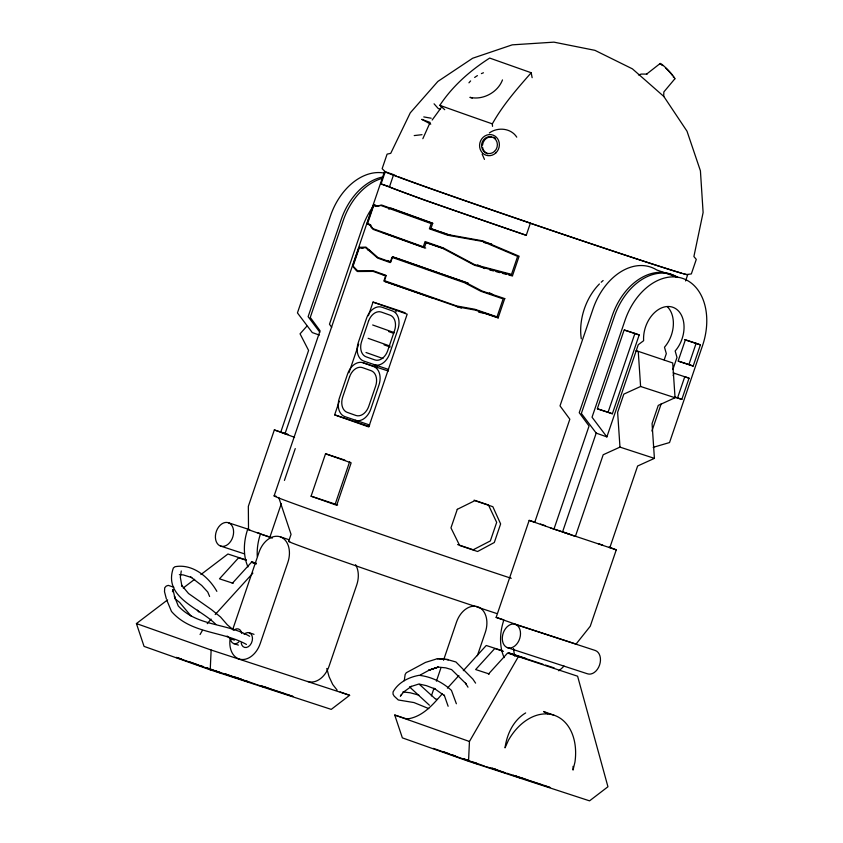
<?xml version="1.0" encoding="UTF-8"?>
<svg xmlns="http://www.w3.org/2000/svg" width="843" height="843" viewBox="0 0 843 843"><rect width="100%" height="100%" fill="white"/><g stroke="black" fill="none" stroke-linecap="round" stroke-linejoin="round"><path stroke-width="1.26" d="M573.071 766.34L573.029 770.08L574.968 762.009A51.244 36.228 -70.5 0 0 553.935 715.18L543.556 711.513L547.929 713.863M404.271 680.67L405.135 674.526L406.284 672.735L425.462 662.419L437.58 658.646M663.694 96.576L663.852 91.94L674.885 78.768M340.14 691.934L349.634 695.296L331.246 709.385L210.234 669.827L211.14 650.027L136.418 623.567L167.62 599.858M488.455 674.073L507.591 653.04L577.603 676.212L607.94 786.761L589.552 800.85L468.539 761.292L469.446 741.492L518.266 656.823M181.266 570.964L180.328 577.181L181.93 586.233L181.487 585.084L188.547 593.525L211.424 609.573L220.55 617.013L227.378 624.863L233.964 630.374M172.457 591.723L172.899 589.468L174.849 597.476L174.396 596.18L178.252 605.948C197.114 626.444 226.862 622.998 249.623 636.275M444.124 248.674L426.136 242.584L424.356 247.821L373.375 229.475L371.247 227.494L370.33 225.271L367.422 223.975L373.965 204.807L377.401 205.955M288.169 434.514L274.344 429.941L248.337 506.327L248.516 529.699M284.987 433.818L320.077 330.762L310.256 317.442L343.28 220.434A57.651 40.759 -70.5 0 1 382.469 178.294M274.123 495.884L384.534 171.529L393.628 174.627L389.508 186.746A150.518 1.844 18.8 0 0 526.464 235.313M401.184 259.665L392.564 256.852L390.783 262.099L377.864 257.463L365.936 247.104L359.476 247.326L352.943 266.493L356.505 270.803L357.601 271.509L373.122 271.393L386.041 276.03M685.58 280.951L687.698 274.734A160.128 1.96 18.8 0 1 535.484 224.986L530.352 223.226L526.232 235.355L424.366 200.076L381.068 183.943L385.188 171.824M232.668 629.647L259.022 552.249A21.612 15.279 -71.9 0 1 280.403 536.886L289.012 539.699M284.428 480.415L295.261 448.581M247.99 566.939A44.837 31.697 -70.5 0 1 247.652 529.425L269.865 537.265L281.299 503.682M288.643 541.417L291.046 534.346L278.738 497.454M368.391 315.714L373.038 302.089L407.18 314.176L368.781 426.948L334.65 414.851L339.286 401.226M348.991 372.722L358.686 344.218M325.535 453.766L351.152 462.839L336.705 505.273L311.088 496.2L325.535 453.766L344.84 460.078M461.363 308.064L384.26 281.277L385.683 277.073M376.758 368.022L377.601 365.546M395.736 312.258L396.579 309.781L405.125 312.806M311.088 496.2L335.219 504.093L349.666 461.648M426.136 242.584L443.102 248.527L474.598 265.292L512.597 275.387L519.13 256.209L482.913 240.877L447.844 234.596L430.878 228.653L432.659 223.406L381.689 205.06L376.863 206.103L373.965 204.807M504.651 298.728L498.129 317.906L475.41 310.129L457.096 306.768M431.395 695.886L433.903 688.52M436.411 681.144L441.015 667.635M443.523 660.259L456.484 622.176A21.612 15.279 -71.9 0 1 477.865 606.812A21.612 15.279 -71.9 0 1 485.305 632.376L477.359 655.717M517.497 624.948L496.148 617.392L529.172 520.384L535.4 522.428M534.747 522.27L569.836 419.203L560.015 405.883L593.04 308.886A57.651 40.759 -70.5 0 1 656.75 269.971L675.96 276.778A57.651 40.759 -70.5 0 0 612.25 315.682L579.236 412.691L589.046 426.01L553.967 529.077L529.172 520.384M596.338 432.701L562.576 531.891L575.379 536.422L603.188 454.756L619.974 447.117L654.41 458.371L652.071 423.576L658.267 405.388L675.053 397.748L672.714 362.943L636.528 350.772M597.655 408.844L608.088 412.248L634.916 333.438L639.184 334.945L612.355 413.765L597.287 408.834L624.115 330.024L639.184 334.945M678.099 277.526A57.651 40.759 -70.5 0 0 614.389 316.441L581.364 413.449L596.201 433.112L606.876 436.895L638.246 344.745L643.63 340.698A27.155 19.199 -70.5 0 1 658.741 309.37A27.155 19.199 -70.5 0 1 682.261 317.063A27.155 19.199 -70.5 0 1 675.159 351.004L676.992 357.411L672.862 369.529M664.2 359.856L666.318 353.628L664.484 347.221A27.155 19.199 -70.5 0 0 667.361 306.747M609.826 547.676L637.624 466.01L654.41 458.371M651.924 431.047L661.165 403.881M673.178 375.63L673.979 373.27M609.067 547.086L616.265 549.847L590.258 626.233L576.043 644.094M675.243 397.148L677.561 397.896L684.779 376.684L689.047 378.191L681.829 399.413L674.874 397.137M678.478 361.141L688.91 364.555L696.128 343.333L700.407 344.85L693.178 366.062L678.109 361.141L685.338 339.919L700.407 344.85M502.491 79.916C497.791 92.382 482.944 100.401 469.92 97.345L472.333 98.073M422.838 138.695L430.13 122.446L421.742 119.337L430.752 124.174M200.065 634.505L202.425 630.395M401.5 694.337L400.372 696.192L403.66 691.966L411.437 686.381L410.362 686.729L418.95 684L426.379 685.654L435.42 689.121M492.533 126.345L492.333 123.868C502.807 105.048 517.065 88.852 531.185 72.751L489.688 58.072C470.32 70.475 452.533 86.007 439.835 105.322L444.735 109.706M432.164 120.022L441.89 106.703M207.241 623.662L211.066 619.089M306.863 326.178L300.055 333.828L308.591 350.435L280.782 432.101L287.769 434.577M215.197 614.547L252.9 573.103M232.278 583.356L251.414 562.323L256.367 563.946M442.301 693.768C432.986 704.59 422.775 716.613 407.822 718.868M447.422 688.141L458.898 675.538M463.302 670.691L486.242 645.485L502.312 650.733M660.058 63.583L646.518 74.173L647.045 74.1L641.375 74.068L638.446 74.911M183.216 588.003L194.659 579.31M200.897 574.568L227.937 554.009L246.483 560.068M525.663 712.925C513.408 720.217 506.896 734.127 505.031 747.857L508.434 740.259A51.244 36.228 -70.5 0 1 553.935 715.18M420.341 674.969L429.277 670.08L438.265 667.076L428.708 670.248L438.265 667.076L445.799 667.867L451.606 669.605L466.274 684.01L465.515 683.178L467.981 687.182M489.361 132.941C497.76 126.903 510.953 128.02 516.748 137.146M388.728 209.106L390.931 208.073L432.807 223.247M675.053 397.748L640.606 386.484L623.82 394.134L617.634 412.322L619.974 447.117M653.167 447.348L669.532 442.554L702.556 345.546A57.651 40.759 -70.5 0 0 682.387 278.316A57.651 40.759 -70.5 0 0 625.063 320.224L592.039 417.222L606.876 436.895M414.219 135.575L421.995 134.68M179.369 574.652L183.279 574.905L191.825 577.613M447.096 659.511L455.894 661.955L472.839 679.068L475.589 683.125M423.776 116.914L431.194 118.22M483.956 242.51L491.638 243.912M402.901 691.945L410.151 692.767L418.823 695.096M478.729 312.205L486.169 313.649L498.413 317.832M489.688 269.918L493.503 270.94M496.042 271.615L499.857 272.637M502.396 273.311L506.211 274.323M508.75 275.008L512.565 276.019M359.476 247.326L362.964 248.358M367.611 249.739L369.929 250.434M430.878 228.653L438.255 231.066M684.548 339.55L696.128 343.333M624.484 330.024L634.916 333.438M673.188 372.891L689.047 378.191M384.26 281.277L432.765 298.169M373.038 302.089L395.346 309.381M374.155 364.756A15.68 11.085 -71.9 0 0 389.666 353.607L397.875 329.487A15.68 11.085 -71.9 0 0 392.48 310.941L382.027 307.242A15.68 11.085 -71.9 0 0 366.515 318.38L358.307 342.5A15.68 11.085 -71.9 0 0 363.702 361.046L388.581 369.466M369.666 425.009L344.798 416.6A15.68 11.085 -71.9 0 1 339.392 398.054L347.611 373.934A15.68 11.085 -71.9 0 1 363.112 362.785L388.349 371.036M334.65 414.851L369.171 426.442M540.384 524.051L545.368 525.684M553.967 529.077L569.952 534.304M616.265 549.847L550.521 527.95M228.464 522.765A12.297 8.693 -71.9 0 1 229.612 542.744A12.297 8.693 -71.9 0 1 215.418 537.718A12.297 8.693 -71.9 0 1 228.464 522.765L249.697 529.71M257.305 532.576L259.707 533.356M271.309 537.507L260.466 533.956A44.837 31.697 -70.5 0 0 257.284 556.496M269.865 537.265L272.352 538.076M496.148 617.392L503.619 619.837M516.633 624.674L576.907 644.368M515.368 624.368A12.297 8.693 -71.9 0 1 516.527 644.337A12.297 8.693 -71.9 0 1 502.323 639.31A12.297 8.693 -71.9 0 1 515.368 624.368L595.327 650.501A12.297 8.693 -71.9 0 1 599.563 665.043A12.297 8.693 -71.9 0 1 587.402 673.778L507.444 647.645M220.529 546.043L244.27 553.809M251.425 561.691L256.367 563.303M246.03 560.216L238.611 557.792L219.475 578.825L233.163 583.303M252.205 562.239L255.914 563.451M508.487 652.756L525.8 658.415M503.429 651.333L494.778 648.509L475.642 669.542L489.34 674.01M508.382 652.956L542.987 664.263M545.463 665.074L554.114 667.898M249.265 632.787L254.017 634.336M233.637 643.557L238.39 645.106M211.14 650.027L349.634 695.296M468.539 761.292L402.364 737.867L394.724 715.043L408.455 719.522M181.361 659.005L176.44 657.403L213.047 670.364M199.696 665.401L203.395 666.602M207.02 667.993L213.174 670.006M241.477 679.258L235.323 677.245L248.748 681.998L242.584 680.016M273.406 689.89L285.714 693.915M214.28 670.765L220.434 672.777L207.009 668.025M257.347 684.843L264.734 687.256L261.077 685.96M273.353 690.069L293.037 696.508L286.947 694.316M467.665 760.196L463.977 758.985L477.391 763.769L471.237 761.756M495.969 769.438L492.28 768.236L505.705 772.989M530.363 780.881L542.671 784.907M486 766.582L490.921 768.194M499.541 771.008L505.695 773.02M530.3 781.061L549.994 787.499M381.068 183.943L389.508 186.746M367.422 223.975L370.867 225.123M474.093 500.141L488.445 504.978L496.675 522.375L490.352 540.932L473.197 549.784L457.633 544.546M504.936 298.664L481.933 290.961L465.41 282.352L392.564 256.852M441.079 273.754L468.434 283.216M492.333 123.868L484.04 120.981A193.426 2.36 18.8 0 1 439.835 105.322M439.488 231.467L451.216 235.566M425.704 248.095L382.617 232.499M439.877 273.332L402.417 260.108M688.91 364.555L693.178 366.062M635.938 350.867L638.267 351.689L640.606 386.484M677.561 397.896L681.829 399.413M372.669 324.976L394.45 332.69M388.623 331.541L393.46 333.248M608.088 412.248L612.355 413.765M368.128 338.317L389.909 346.03M384.081 344.871L390.13 347.021M319.392 335.092L312.279 332.574L297.442 312.901L330.467 215.903A57.651 40.759 -70.5 0 1 384.661 173.163M366.01 352.511L382.943 358.507M363.112 362.796L373.565 366.494A15.68 11.085 -71.9 0 1 378.96 385.04L370.751 409.161A15.68 11.085 -71.9 0 1 355.251 420.299M598.182 543.556L602.84 545.21M294.586 437.317L274.344 429.941M335.219 504.093L337.664 504.957M394.724 715.043L469.446 741.492M543.904 785.307L550.005 787.467M263.638 686.465L272.184 689.49M520.595 777.457L529.13 780.481M261.13 685.78L272.12 689.669M515.653 775.908L529.077 780.66M513.145 775.223L521.691 778.247L506.98 773.242M245.144 680.522L256.135 684.411M225.502 673.968L241.361 679.584M489.772 767.551L498.318 770.576M225.439 674.147L235.197 677.603L214.396 670.438M473.787 762.293L484.778 766.182M189.928 661.976L198.463 665.001M443.218 751.671L449.319 753.832M451.764 754.696L455.42 755.992M433.397 748.394L470.004 761.355M210.234 669.827L144.058 646.391L136.418 623.567M387.095 260.487L389.561 261.372M382.353 274.418L386.041 275.745M440.467 109.358L438.234 108.526L434.071 103.815M234.333 640.153L230.002 638.436L227.125 636.033M173.858 587.234L168.294 585.379L166.219 586.085L164.712 587.803L164.501 591.691L166.377 598.93M246.441 644.431C222.204 630.922 190.897 633.883 171.487 611.449L166.819 600.227M428.76 708.605L413.987 702.567L398.286 699.975L394.176 696.128L393.038 694.179L393.059 691.945C398.275 682.409 408.707 677.203 419.087 675.317C431.289 676.687 442.427 682.145 451.458 690.406L456.369 703.757M489.309 292.763L492.691 294.47M477.686 264.923L484.599 268.569M433.987 688.225L444.472 695.686M190.497 576.791L201.709 585.453L207.757 592.039L209.612 596.475M174.701 598.509L179.591 602.387L191.045 616.033M215.829 624.41C199.717 607.824 162.889 597.75 173.352 567.982L174.975 566.728C192.562 563.409 208.779 577.002 216.851 591.343M419.487 684.442L434.956 698.531M429.414 705.212L409.498 686.866M197.42 610.195L198.864 612.018M337.095 690.08L332.69 684.442L329.065 676.666L326.789 668.467M319.824 332.216L308.116 316.683L341.141 219.675A57.651 40.759 -70.5 0 1 382.859 176.956M331.731 327.316L329.465 324.239L362.49 227.241A57.651 40.759 -70.5 0 1 372.659 207.157M482.143 154.121L484.462 159.39M444.198 695.043L448.128 706.265M531.185 72.751L532.133 77.682M681.639 273.206A159.327 1.949 18.8 0 1 515.811 218.253A159.327 1.949 18.8 0 1 385.293 171.782L382.142 168.684L387.095 154.132L390.731 153.342L410.278 112.836L437.865 81.434L472.649 58.241L512.238 44.848L553.946 42.15L594.937 50.338L632.419 68.863L663.82 96.45L687.013 131.223L700.417 170.813L703.115 212.52L693.894 256.546L696.286 259.391L691.334 273.943L686.94 274.47A159.327 1.949 18.8 0 1 683.504 273.733M504.156 657.656A44.837 31.697 -70.5 0 1 503.829 620.132M564.02 666.065A44.837 31.697 -70.5 0 1 558.772 670.817M514.904 656.349A44.837 31.697 -70.5 0 1 513.545 648.552M581.291 338.833A50.074 35.406 -70.5 0 1 599.415 283.943M601.196 282.226A50.074 35.406 -70.5 0 1 603.124 280.529M468.95 82.825A21.338 12.656 -27.9 0 1 470.615 80.939M474.651 77.461A21.338 12.656 -27.9 0 1 477.423 75.628M481.395 73.604A21.338 12.656 -27.9 0 1 483.45 72.783M660.332 64.395A10.643 1.191 46.2 0 1 667.761 69.758A10.643 1.191 46.2 0 1 674.432 78.831M661.544 65.101A8.514 0.959 46.2 0 1 662.809 65.596M665.865 68.22A8.514 0.959 46.2 0 1 672.408 75.427M673.178 76.608A8.514 0.959 46.2 0 1 673.399 77.25M493.471 137.251A8.757 8.093 -72.2 0 1 495.357 138.22M487.802 153.826A8.757 8.093 -72.2 0 1 482.596 147.388M482.523 145.122A8.757 8.093 -72.2 0 1 491.395 136.851M496.632 613.483A131.698 1.612 18.8 0 1 476.548 606.855M475.22 606.412A131.698 1.612 18.8 0 1 343.638 561.554A131.698 1.612 18.8 0 1 289.771 541.585M511.237 578.309A160.086 1.96 18.8 0 1 344.376 521.554A160.086 1.96 18.8 0 1 276.093 496.232M530.584 223.184A150.518 1.844 18.8 0 1 398.339 176.724M396.263 175.902A150.518 1.844 18.8 0 1 393.892 174.838M435.42 699.1A7.682 5.437 -71.9 0 1 437.117 699.311M280.403 536.886A21.612 15.279 -71.9 0 1 287.842 562.45L260.234 643.536A21.612 15.279 -71.9 0 1 240.803 659.395A21.612 15.279 -71.9 0 1 230.107 638.804M307.748 681.418A21.612 15.279 -71.9 0 0 329.118 666.054L356.726 584.968A21.612 15.279 -71.9 0 0 355.556 564.694M235.102 629.331A7.682 5.437 -71.9 0 1 241.709 633.472M238.801 642.029A7.682 5.437 -71.9 0 1 230.508 639.089M244.101 634.315A7.682 5.437 -71.9 0 1 252.057 635.864A7.682 5.437 -71.9 0 1 248.369 646.686A7.682 5.437 -71.9 0 1 241.182 642.872M358.833 247.8L352.722 265.756L357.685 270.866L373.323 270.793L385.841 275.303L384.05 280.54L456.727 305.977L474.799 309.255L497.033 316.863L503.145 298.907L480.879 291.288L464.619 282.763L391.953 257.336L390.161 262.584L377.653 258.074L365.577 247.663L358.833 247.8M373.312 205.281L367.2 223.237L369.677 224.386L373.006 228.674L423.291 246.788L425.072 241.551L443.302 247.926L474.63 264.628L511.511 274.344L517.623 256.377L482.523 241.425L447.633 235.208L429.403 228.832L431.184 223.585L380.899 205.471L375.788 206.43L373.312 205.281M349.55 376.895L342.722 396.958A13.045 9.22 -71.9 0 0 347.221 412.375L355.915 415.462A13.045 9.22 -71.9 0 0 368.802 406.189L375.63 386.136A13.045 9.22 -71.9 0 0 371.141 370.709L362.448 367.632A13.045 9.22 -71.9 0 0 349.55 376.895M368.465 321.352L361.636 341.404A13.045 9.22 -71.9 0 0 366.125 356.831L374.819 359.908A13.045 9.22 -71.9 0 0 387.717 350.646L394.545 330.582A13.045 9.22 -71.9 0 0 390.056 315.166L381.363 312.089A13.045 9.22 -71.9 0 0 368.465 321.352M457.285 509.33L450.963 527.887L459.635 545.463L477.591 551.512L494.314 542.492L500.626 523.924L492.849 506.706L474.883 500.647L457.285 509.33M448.423 659.626L437.464 658.657L448.423 659.626M494.535 151.392A8.514 7.861 -72.9 0 0 492.217 137.082A8.514 7.861 -72.9 0 0 481.659 146.935A8.514 7.861 -72.9 0 0 494.535 151.392M495.8 152.962A10.643 9.831 -72.9 0 0 492.902 135.059A10.643 9.831 -72.9 0 0 479.709 147.377A10.643 9.831 -72.9 0 0 495.8 152.962"/></g></svg>
